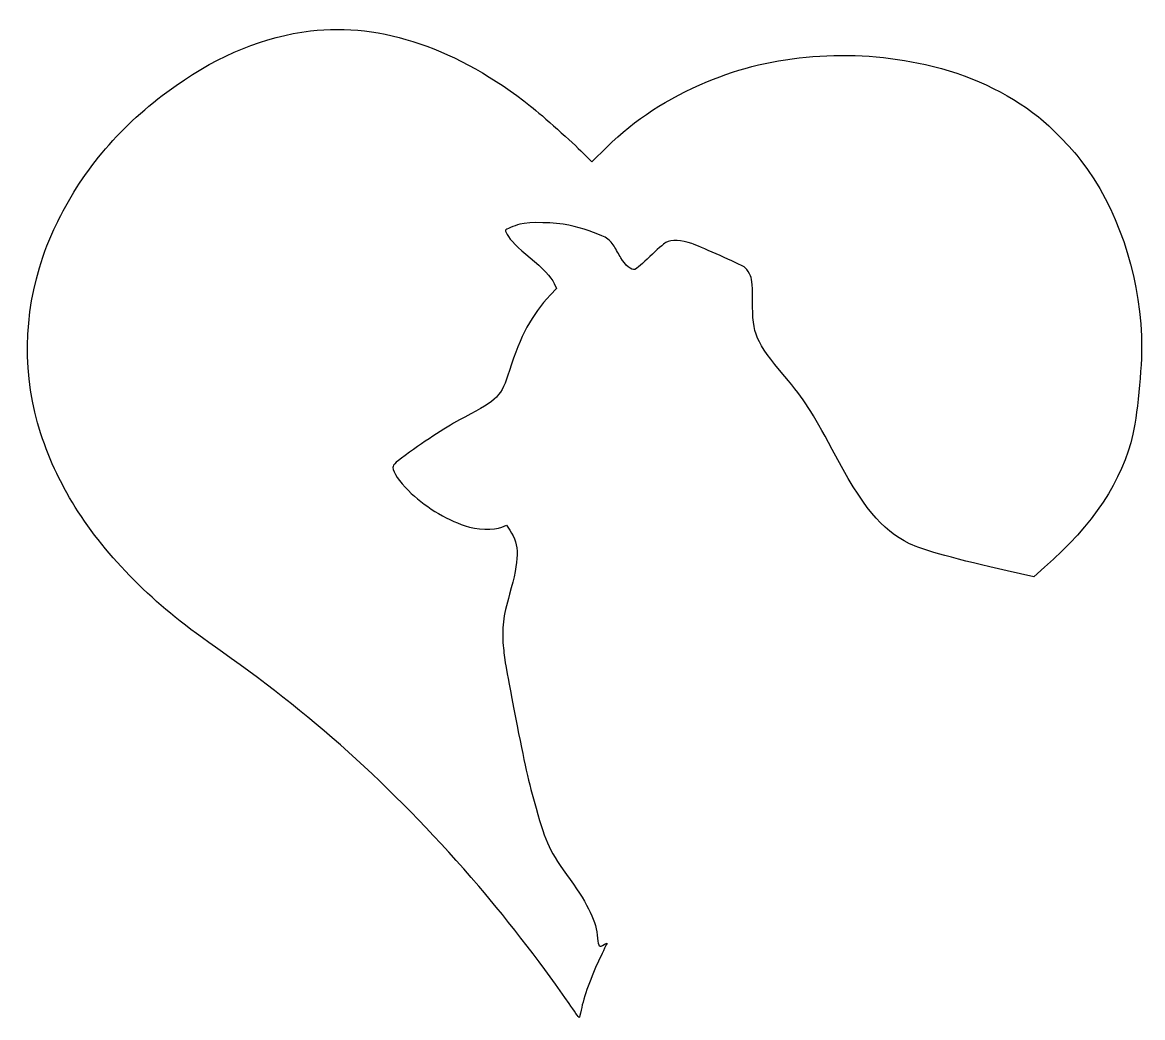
# Model space of a CAD drawing. Header units: centimetres. Extents: x -17.8 to 17.7, y -15.6 to 15.9.
import ezdxf

# ---------------------------------------------------------------- set-up
doc = ezdxf.new("R2010")
doc.units = ezdxf.units.CM
doc.header["$MEASUREMENT"] = 0
doc.layers.add('Layer 1', color=7, linetype='Continuous')

msp = doc.modelspace()

# ---------------------------------------------------------------- linework, layer by layer
at = {"layer": 'Layer 1'}
msp.add_open_spline([(-8.67833, 15.59278), (-10.12825, 15.41639), (-11.53936, 14.84489), (-12.9293, 13.87122), (-12.9293, 13.87122), (-14.52033, 12.75644), (-15.76916, 11.34533), (-16.57702, 9.7543), (-16.57702, 9.7543), (-16.85924, 9.20044), (-16.96155, 8.96408), (-17.14499, 8.43138), (-17.14499, 8.43138), (-17.77293, 6.61457), (-17.7941, 4.65666), (-17.20849, 2.83985), (-17.20849, 2.83985), (-16.65463, 1.12535), (-15.63157, -0.45509), (-14.12521, -1.92265), (-14.12521, -1.92265), (-13.33146, -2.69876), (-12.68235, -3.22087), (-11.46527, -4.07459), (-11.46527, -4.07459), (-8.45255, -6.18773), (-5.8808, -8.53723), (-3.35138, -11.48292), (-3.35138, -11.48292), (-2.41299, -12.57653), (-1.1571, -14.20989), (-0.49388, -15.19767), (-0.49388, -15.19767), (-0.32807, -15.44109), (-0.18344, -15.64217), (-0.17285, -15.6457), (-0.17285, -15.6457), (-0.16227, -15.6457), (-0.13404, -15.53987), (-0.10935, -15.40934), (-0.10935, -15.40934), (-0.03174, -15.00012), (0.21168, -14.32631), (0.46215, -13.80773), (0.46215, -13.80773), (0.59621, -13.53256), (0.70557, -13.30326), (0.70557, -13.29267), (0.70557, -13.29267), (0.70557, -13.28209), (0.66676, -13.29973), (0.61738, -13.33148), (0.61738, -13.33148), (0.46216, -13.43379), (0.43394, -13.40909), (0.41277, -13.1304), (0.41277, -13.1304), (0.36691, -12.60123), (0.13055, -12.09323), (-0.46212, -11.27479), (-0.46212, -11.27479), (-1.11476, -10.36815), (-1.21706, -10.15296), (-1.53809, -9.01348), (-1.53809, -9.01348), (-1.77092, -8.19504), (-1.90851, -7.59531), (-2.1872, -6.14187), (-2.1872, -6.14187), (-2.53292, -4.33565), (-2.52939, -4.35329), (-2.57526, -3.86293), (-2.57526, -3.86293), (-2.62465, -3.33024), (-2.57879, -2.94924), (-2.3777, -2.24368), (-2.3777, -2.24368), (-2.0602, -1.13243), (-2.05667, -0.69851), (-2.36359, -0.21521), (-2.36359, -0.21521), (-2.36359, -0.21521), (-2.46942, -0.05293), (-2.46942, -0.05293), (-2.46942, -0.05293), (-2.46942, -0.05293), (-2.61759, -0.1129), (-2.61759, -0.1129), (-2.61759, -0.1129), (-2.86101, -0.21521), (-3.43251, -0.19404), (-3.78528, -0.07409), (-3.78528, -0.07409), (-4.41675, 0.13758), (-5.09409, 0.56091), (-5.57739, 1.04069), (-5.57739, 1.04069), (-5.8702, 1.32644), (-6.06775, 1.6263), (-6.06775, 1.77447), (-6.06775, 1.77447), (-6.06775, 1.85561), (-5.95486, 1.96144), (-5.53858, 2.25778), (-5.53858, 2.25778), (-4.87183, 2.7305), (-4.20861, 3.15384), (-3.79233, 3.36903), (-3.79233, 3.36903), (-2.73752, 3.91936), (-2.64227, 4.01814), (-2.38122, 4.84011), (-2.38122, 4.84011), (-2.02491, 5.95489), (-1.68625, 6.58636), (-1.083, 7.23547), (-1.083, 7.23547), (-1.083, 7.23547), (-0.88897, 7.44361), (-0.88897, 7.44361), (-0.88897, 7.44361), (-0.88897, 7.44361), (-0.96305, 7.5953), (-0.96305, 7.5953), (-0.96305, 7.5953), (-1.0583, 7.80344), (-1.32288, 8.08566), (-1.72858, 8.41374), (-1.72858, 8.41374), (-2.10252, 8.71713), (-2.36358, 8.98171), (-2.44825, 9.14752), (-2.44825, 9.14752), (-2.48, 9.20749), (-2.50469, 9.26394), (-2.50469, 9.27452), (-2.50469, 9.27452), (-2.50469, 9.3098), (-2.24011, 9.42621), (-2.04608, 9.4756), (-2.04608, 9.4756), (-1.73916, 9.55321), (-0.94541, 9.53557), (-0.49739, 9.44032), (-0.49739, 9.44032), (-0.067, 9.3486), (0.38808, 9.1969), (0.64561, 9.05932), (0.64561, 9.05932), (0.78319, 8.98524), (0.85375, 8.91468), (0.93489, 8.7771), (0.93489, 8.7771), (0.99133, 8.67479), (1.09011, 8.50899), (1.14656, 8.41021), (1.14656, 8.41021), (1.28414, 8.17032), (1.4817, 8.00804), (1.59106, 8.04332), (1.59106, 8.04332), (1.63692, 8.05743), (1.84859, 8.24088), (2.06378, 8.44901), (2.06378, 8.44901), (2.27545, 8.65715), (2.50828, 8.85823), (2.57531, 8.89351), (2.57531, 8.89351), (2.75875, 8.98876), (3.06214, 8.97465), (3.39728, 8.86176), (3.39728, 8.86176), (3.62306, 8.78415), (4.6567, 8.32201), (5.04475, 8.12445), (5.04475, 8.12445), (5.09414, 8.09976), (5.17175, 7.99745), (5.22114, 7.9022), (5.22114, 7.9022), (5.30581, 7.73287), (5.30933, 7.69759), (5.31286, 7.03789), (5.31286, 7.03789), (5.31639, 5.9725), (5.39753, 5.77847), (6.33944, 4.64958), (6.33944, 4.64958), (6.96033, 3.90522), (7.18963, 3.54891), (7.83169, 2.34594), (7.83169, 2.34594), (8.81594, 0.49738), (9.37686, -0.187), (10.2835, -0.64209), (10.2835, -0.64209), (10.65039, -0.82906), (11.86042, -1.1642), (13.37736, -1.49934), (13.37736, -1.49934), (13.37736, -1.49934), (14.21344, -1.68631), (14.21344, -1.68631), (14.21344, -1.68631), (14.21344, -1.68631), (14.55916, -1.38645), (14.55916, -1.38645), (14.55916, -1.38645), (16.09022, -0.04942), (17.0286, 1.36874), (17.35316, 2.82924), (17.35316, 2.82924), (17.52249, 3.58771), (17.66008, 5.15757), (17.6248, 5.93368), (17.6248, 5.93368), (17.53308, 8.01507), (16.85222, 9.99062), (15.70922, 11.49346), (15.70922, 11.49346), (15.39525, 11.90268), (14.74261, 12.57296), (14.36866, 12.86929), (14.36866, 12.86929), (13.37383, 13.65598), (12.13558, 14.23101), (10.79149, 14.53087), (10.79149, 14.53087), (8.43493, 15.05651), (5.94432, 14.85895), (3.8841, 13.99112), (3.8841, 13.99112), (2.59999, 13.44784), (1.60868, 12.80226), (0.70204, 11.91679), (0.70204, 11.91679), (0.70204, 11.91679), (0.22579, 11.45112), (0.22579, 11.45112), (0.22579, 11.45112), (0.22579, 11.45112), (-0.05643, 11.73334), (-0.05643, 11.73334), (-0.05643, 11.73334), (-0.3704, 12.05437), (-1.33349, 12.91515), (-1.71096, 13.21501), (-1.71096, 13.21501), (-4.0146, 15.03887), (-6.43113, 15.86437), (-8.67832, 15.59273), (-8.67832, 15.59273), (-8.67832, 15.59273), (-8.67833, 15.59278), (-8.67833, 15.59278)], degree=3, knots=[0, 0, 0, 0, 0.01538462, 0.01538462, 0.01538462, 0.01538462, 0.03076923, 0.03076923, 0.03076923, 0.03076923, 0.04615385, 0.04615385, 0.04615385, 0.04615385, 0.06153846, 0.06153846, 0.06153846, 0.06153846, 0.07692308, 0.07692308, 0.07692308, 0.07692308, 0.09230769, 0.09230769, 0.09230769, 0.09230769, 0.10769231, 0.10769231, 0.10769231, 0.10769231, 0.12307692, 0.12307692, 0.12307692, 0.12307692, 0.13846154, 0.13846154, 0.13846154, 0.13846154, 0.15384615, 0.15384615, 0.15384615, 0.15384615, 0.16923077, 0.16923077, 0.16923077, 0.16923077, 0.18461538, 0.18461538, 0.18461538, 0.18461538, 0.2, 0.2, 0.2, 0.2, 0.21538462, 0.21538462, 0.21538462, 0.21538462, 0.23076923, 0.23076923, 0.23076923, 0.23076923, 0.24615385, 0.24615385, 0.24615385, 0.24615385, 0.26153846, 0.26153846, 0.26153846, 0.26153846, 0.27692308, 0.27692308, 0.27692308, 0.27692308, 0.29230769, 0.29230769, 0.29230769, 0.29230769, 0.30769231, 0.30769231, 0.30769231, 0.30769231, 0.32307692, 0.32307692, 0.32307692, 0.32307692, 0.33846154, 0.33846154, 0.33846154, 0.33846154, 0.35384615, 0.35384615, 0.35384615, 0.35384615, 0.36923077, 0.36923077, 0.36923077, 0.36923077, 0.38461538, 0.38461538, 0.38461538, 0.38461538, 0.4, 0.4, 0.4, 0.4, 0.41538462, 0.41538462, 0.41538462, 0.41538462, 0.43076923, 0.43076923, 0.43076923, 0.43076923, 0.44615385, 0.44615385, 0.44615385, 0.44615385, 0.46153846, 0.46153846, 0.46153846, 0.46153846, 0.47692308, 0.47692308, 0.47692308, 0.47692308, 0.49230769, 0.49230769, 0.49230769, 0.49230769, 0.50769231, 0.50769231, 0.50769231, 0.50769231, 0.52307692, 0.52307692, 0.52307692, 0.52307692, 0.53846154, 0.53846154, 0.53846154, 0.53846154, 0.55384615, 0.55384615, 0.55384615, 0.55384615, 0.56923077, 0.56923077, 0.56923077, 0.56923077, 0.58461538, 0.58461538, 0.58461538, 0.58461538, 0.6, 0.6, 0.6, 0.6, 0.61538462, 0.61538462, 0.61538462, 0.61538462, 0.63076923, 0.63076923, 0.63076923, 0.63076923, 0.64615385, 0.64615385, 0.64615385, 0.64615385, 0.66153846, 0.66153846, 0.66153846, 0.66153846, 0.67692308, 0.67692308, 0.67692308, 0.67692308, 0.69230769, 0.69230769, 0.69230769, 0.69230769, 0.70769231, 0.70769231, 0.70769231, 0.70769231, 0.72307692, 0.72307692, 0.72307692, 0.72307692, 0.73846154, 0.73846154, 0.73846154, 0.73846154, 0.75384615, 0.75384615, 0.75384615, 0.75384615, 0.76923077, 0.76923077, 0.76923077, 0.76923077, 0.78461538, 0.78461538, 0.78461538, 0.78461538, 0.8, 0.8, 0.8, 0.8, 0.81538462, 0.81538462, 0.81538462, 0.81538462, 0.83076923, 0.83076923, 0.83076923, 0.83076923, 0.84615385, 0.84615385, 0.84615385, 0.84615385, 0.86153846, 0.86153846, 0.86153846, 0.86153846, 0.87692308, 0.87692308, 0.87692308, 0.87692308, 0.89230769, 0.89230769, 0.89230769, 0.89230769, 0.90769231, 0.90769231, 0.90769231, 0.90769231, 0.92307692, 0.92307692, 0.92307692, 0.92307692, 0.93846154, 0.93846154, 0.93846154, 0.93846154, 0.95384615, 0.95384615, 0.95384615, 0.95384615, 0.96923077, 0.96923077, 0.96923077, 0.96923077, 1, 1, 1, 1], dxfattribs=at)

doc.saveas('drawing.dxf')
